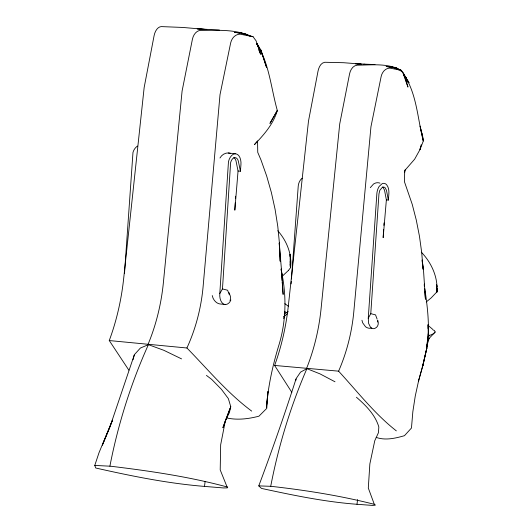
<?xml version="1.0" encoding="UTF-8"?>
<svg xmlns="http://www.w3.org/2000/svg" width="532" height="532" viewBox="0 0 532 532"><rect width="100%" height="100%" fill="white"/><g stroke="black" fill="none" stroke-linecap="round" stroke-linejoin="round"><path stroke-width="0.8" d="M382.442 187.078A5.559 3.518 -83.8 0 1 383.319 187.756L384.53 190.217L386.372 199.879L388.347 200.079C388.673 195.045 390.082 189.106 386.638 184.757A8.638 5.466 -83.8 0 0 382.162 183.666L379.236 186.326A11.046 6.989 -83.8 0 0 376.882 193.448L368.257 318.203L368.616 323.409L370.498 327.24A8.638 5.466 -83.8 0 0 374.974 328.337C378.166 327 378.864 323.582 377.873 320.51M235.191 202.805L234.831 210.173L238.05 170.998L236.008 160.93A6.996 4.15 -83.5 0 0 233.748 157.638M235.397 198.709L235.516 196.248M383.625 229.472L383.16 237.658L386.372 199.879M383.858 225.382L383.998 222.928M230.057 299.988L230.203 301.498A10.879 6.45 -83.5 0 1 222.968 303.639A10.879 6.45 -83.5 0 1 219.789 293.571L222.469 288.923L230.622 162.652A6.996 4.15 -83.5 0 1 234.512 157.672A6.996 4.15 -83.5 0 1 238.363 161.196L240.417 171.251L238.05 170.998M219.796 293.571L228.481 161.595A10.866 6.444 -83.5 0 1 236.215 153.901A10.866 6.444 -83.5 0 1 240.943 164.734L240.417 171.251M124.488 273.608L132.98 152.438A10.866 8.964 -85.9 0 1 137.515 146.087M368.257 318.203L370.771 313.68L378.957 193.921L379.801 190.343L382.415 187.257A5.559 3.518 -83.8 0 1 385.288 187.956L386.498 190.423L388.347 200.079M291.11 283.915L291.29 281.441M291.47 278.968L298.206 186.406A11.046 9.416 -86.5 0 1 300.986 179.324L302.163 178.26M427.402 339.961L427.628 339.596L426.844 348.068L422.687 365.943L426.431 349.724L428.333 332.826M267.709 394.558L266.439 407.193C268.214 385.747 272.836 364.646 279.207 344.118C286.223 320.517 286.622 295.42 281.461 271.406L281.109 268.946M267.869 392.982L268.028 391.399L266.758 408.363L258.958 416.177C248.471 418.937 237.279 420.307 226.632 417.939M424.822 288.796C427.761 308.979 430.288 329.461 426.431 349.724L426.844 348.068L423.286 363.948L418.358 381.57L423.286 363.948M134.25 355.057L109.625 427.834L102.363 445.144L112.511 420.18L98.999 452.759L94.769 465.42L95.773 468.014C131.643 476.093 167.766 483.435 204.481 486.408L205.126 481.527M296.005 378.977C284.48 414.933 272.045 450.564 258.771 485.882L261.458 488.409C293.012 495.232 324.713 501.842 356.972 504.283L357.597 499.568M284.354 313.74L284.68 311.466L286.269 312.617L288.364 311.725M295.845 380.413L296.078 378.804M94.769 465.42L109.891 466.185C118.024 424.396 130.899 383.472 148.401 344.656L148.089 344.271A161.841 116.422 -84.5 0 0 163.417 282.319L182.084 91.098L192.398 39.321A11.312 8.14 -84.5 0 1 200.724 30.377C217.162 30.424 234.532 28.994 249.927 35.897M258.771 485.882L270.715 486.315C278.489 445.962 290.558 406.388 306.891 368.669L306.605 368.304M230.762 406.701L229.412 412.553L225.349 420.819L222.895 427.715L230.762 406.701L228.354 398.608L221.438 389.338L211.663 379.369L206.416 375.399M418.77 380.001L415.253 396.081L412.845 411.675L411.462 428.034L404.466 435.688C395.409 438.295 385.354 440.669 376.191 437.397M404.579 172.701L405.284 169.555M420.726 146.613L420.007 149.539L414.647 159.188L404.732 170.573L404.393 181.612L412.214 204.295L416.277 220.055L419.449 236.195L421.716 252.627L423.073 269.285L422.155 260.753M421.178 144.757L420.007 149.539L423.312 140.967L422.94 137.582L420.021 126.091M133.066 359.718L134.297 354.884M426.365 347.363L429.178 338.352L427.801 339.788L435.189 332.001L434.351 330.445L433.041 329.933M283.696 318.621L284.786 315.529L283.649 317.005L287.619 313.408M230.143 408.263L225.349 420.819L220.66 444.812L220.208 469.909L227.038 486.886M274.04 116.215L269.943 123.411L277.312 110.463C270.994 88.053 269.292 63.408 256.663 43.464M274.858 114.779L277.312 110.463C273.448 124.036 263.985 134.669 254.456 144.631L257.555 140.88L257.741 152.358L261.032 160.079L266.685 176.065L271.373 192.511L275.084 209.335L277.79 226.446L279.493 243.776L280.165 261.225L279.579 250.087M296.324 378.319L300.567 372.107L306.891 368.669L319.918 373.836L334.994 381.777M370.292 187.663L373.584 183.959L375.665 182.995A9.317 7.94 -86.5 0 1 380.008 183.161M219.969 157.997L221.565 155.836L223.58 154.214L225.881 153.256A11.777 9.722 -85.9 0 1 230.702 153.502M134.643 354.385L140.368 348.061L148.401 344.656L163.863 350.315L181.578 358.887M288.404 270.475L290.605 267.629L290.346 264.457M427.828 337.348L429.517 335.499L433.54 333.717L435.189 332.001M288.404 270.475L281.92 276.547M284.248 314.498L286.269 312.617M426.265 301.943L431.166 297.907L437.224 291.549L436.559 286.09M374.993 64.572L355.349 63.76L360.796 64.113M219.41 30.045L197.166 28.814L205.997 29.493M363.908 64.306L367.805 64.558L363.795 64.266M361.394 64.093L343.665 62.716L324.793 62.271C320.656 62.869 318.788 67.484 318.03 71.102L308.48 121.15L288.377 305.468A169.927 107.564 -83.8 0 1 274.625 365.451L291.842 392.343M356.972 504.283L372.4 505.4L375.226 505.254L374.967 504.489C341.338 495.891 306.931 490.404 272.451 486.474L270.715 486.315M204.481 486.408L223.473 487.95L227.297 487.877L227.709 487.113C189.871 476.858 150.882 471.113 111.993 466.384L109.891 466.185M206.795 29.533L182.981 27.458L161.336 26.6A11.378 6.75 -83.5 0 0 154.1 35.644L144.165 87.461L123.677 278.515A159.726 94.736 -83.5 0 1 109.26 340.547L128.85 370.159M274.618 365.444L338.598 371.163C357.351 391.499 374.442 413.71 396.333 430.873M109.26 340.553L186.918 347.995C207.992 369.521 227.39 393.035 251.689 411.103M228.308 153.01L235.377 153.775M225.368 304.53L220.86 304.045A11.777 9.722 -85.9 0 1 216.271 302.349L214.429 300.527L213.059 298.213L212.255 295.553M391.486 67.351L386.119 66.513C391.386 67.158 398.295 66.879 401.633 71.767M393.022 67.591L396.859 68.189L398.541 69.911M236.088 32.652L234.512 32.399L241.448 33.064L246.289 34.327L247.486 35.418M237.658 32.911L240.012 33.297M241.581 33.556L246.289 34.327M406.175 79.487L407.878 82.227L402.598 71.926L407.971 87.082L403.988 74.194L401.341 70.344L389.697 68.076C385.115 68.209 381.883 72.545 381.098 76.741L370.957 126.736L353.847 311.326A169.927 144.884 -86.5 0 1 338.605 371.17M258.705 49.709L260.613 54.244L256.052 40.778L253.059 36.728L240.118 34.154A11.378 9.39 -85.9 0 0 230.642 42.986L220.002 94.729L203.151 286.13A159.726 131.81 -85.9 0 1 186.918 347.995M370.771 313.68L375.545 314.871L377.128 319.16M222.469 288.923L227.61 290.239L229.339 294.721M253.059 36.728L241.448 33.064L249.887 35.95M396.859 68.189C384.23 63.381 370.452 65.057 357.245 65.17C352.869 65.509 350.322 70.025 349.564 73.921L339.722 123.943L321.109 308.4A172.215 129.755 -84.9 0 1 306.618 368.31M400.21 69.911L391.825 67.025L401.341 70.344M288.377 306.252L284.893 303.686M432.729 329.368L428.38 325.631M428.187 334.415L429.517 335.499M356.433 397.244C365.817 405.384 375.313 414.82 378.837 427.01L378.438 432.702L374.767 440.729L369.86 463.897L368.304 488.043L374.289 504.276M256.471 43.584C262.01 50.347 263.699 59.624 266.678 67.69L260.713 49.715L262.569 55.102L257.668 44.675L256.564 43.584M405.264 76.794C417.008 95.84 417.7 119.627 423.312 140.967L421.304 131.111M421.377 252.235C431.538 262.795 438.135 277.345 436.925 292.194L436.479 287.606M404.373 75.637L403.522 74.347L406.382 77.945L403.535 74.234M277.777 230.742C286.675 240.77 292.154 254.097 290.605 267.629L290.179 264.444M257.628 45.932L259.955 49.177L256.737 43.411M403.522 74.347L405.903 77.745M405.218 76.934L406.495 78.869M407.346 80.166L409.042 82.753L406.382 78.423M428.027 328.091L428.18 328.417L428.001 324.367M228.92 292.434L230.349 296.144L230.755 300.427M361.959 320.251L362.651 322.798L365.511 326.728A9.317 7.94 -86.5 0 0 371.821 328.011M436.599 284.933L436.998 286.522L436.473 284.387M420.639 128.678L422.016 134.303M422.102 259.975L423.386 268.487L425.434 299.257L424.769 291.277M281.129 269.358L281.461 271.746M281.681 273.335L283.124 294.442L282.233 282.1M281.727 273.514L281.907 274.924L279.207 242.918L279.373 246.103M424.257 284.068L424.543 286.435M377.461 320.603L377.58 322.053M424.243 284.899L424.376 286.489M281.701 274.698L282.113 280.457M428.007 325.311L428.333 333.498M290.113 256.677L290.066 254.336L290.319 266.818L290.213 261.358M437.038 289.149L436.493 287.679L437.038 289.149"/></g></svg>
